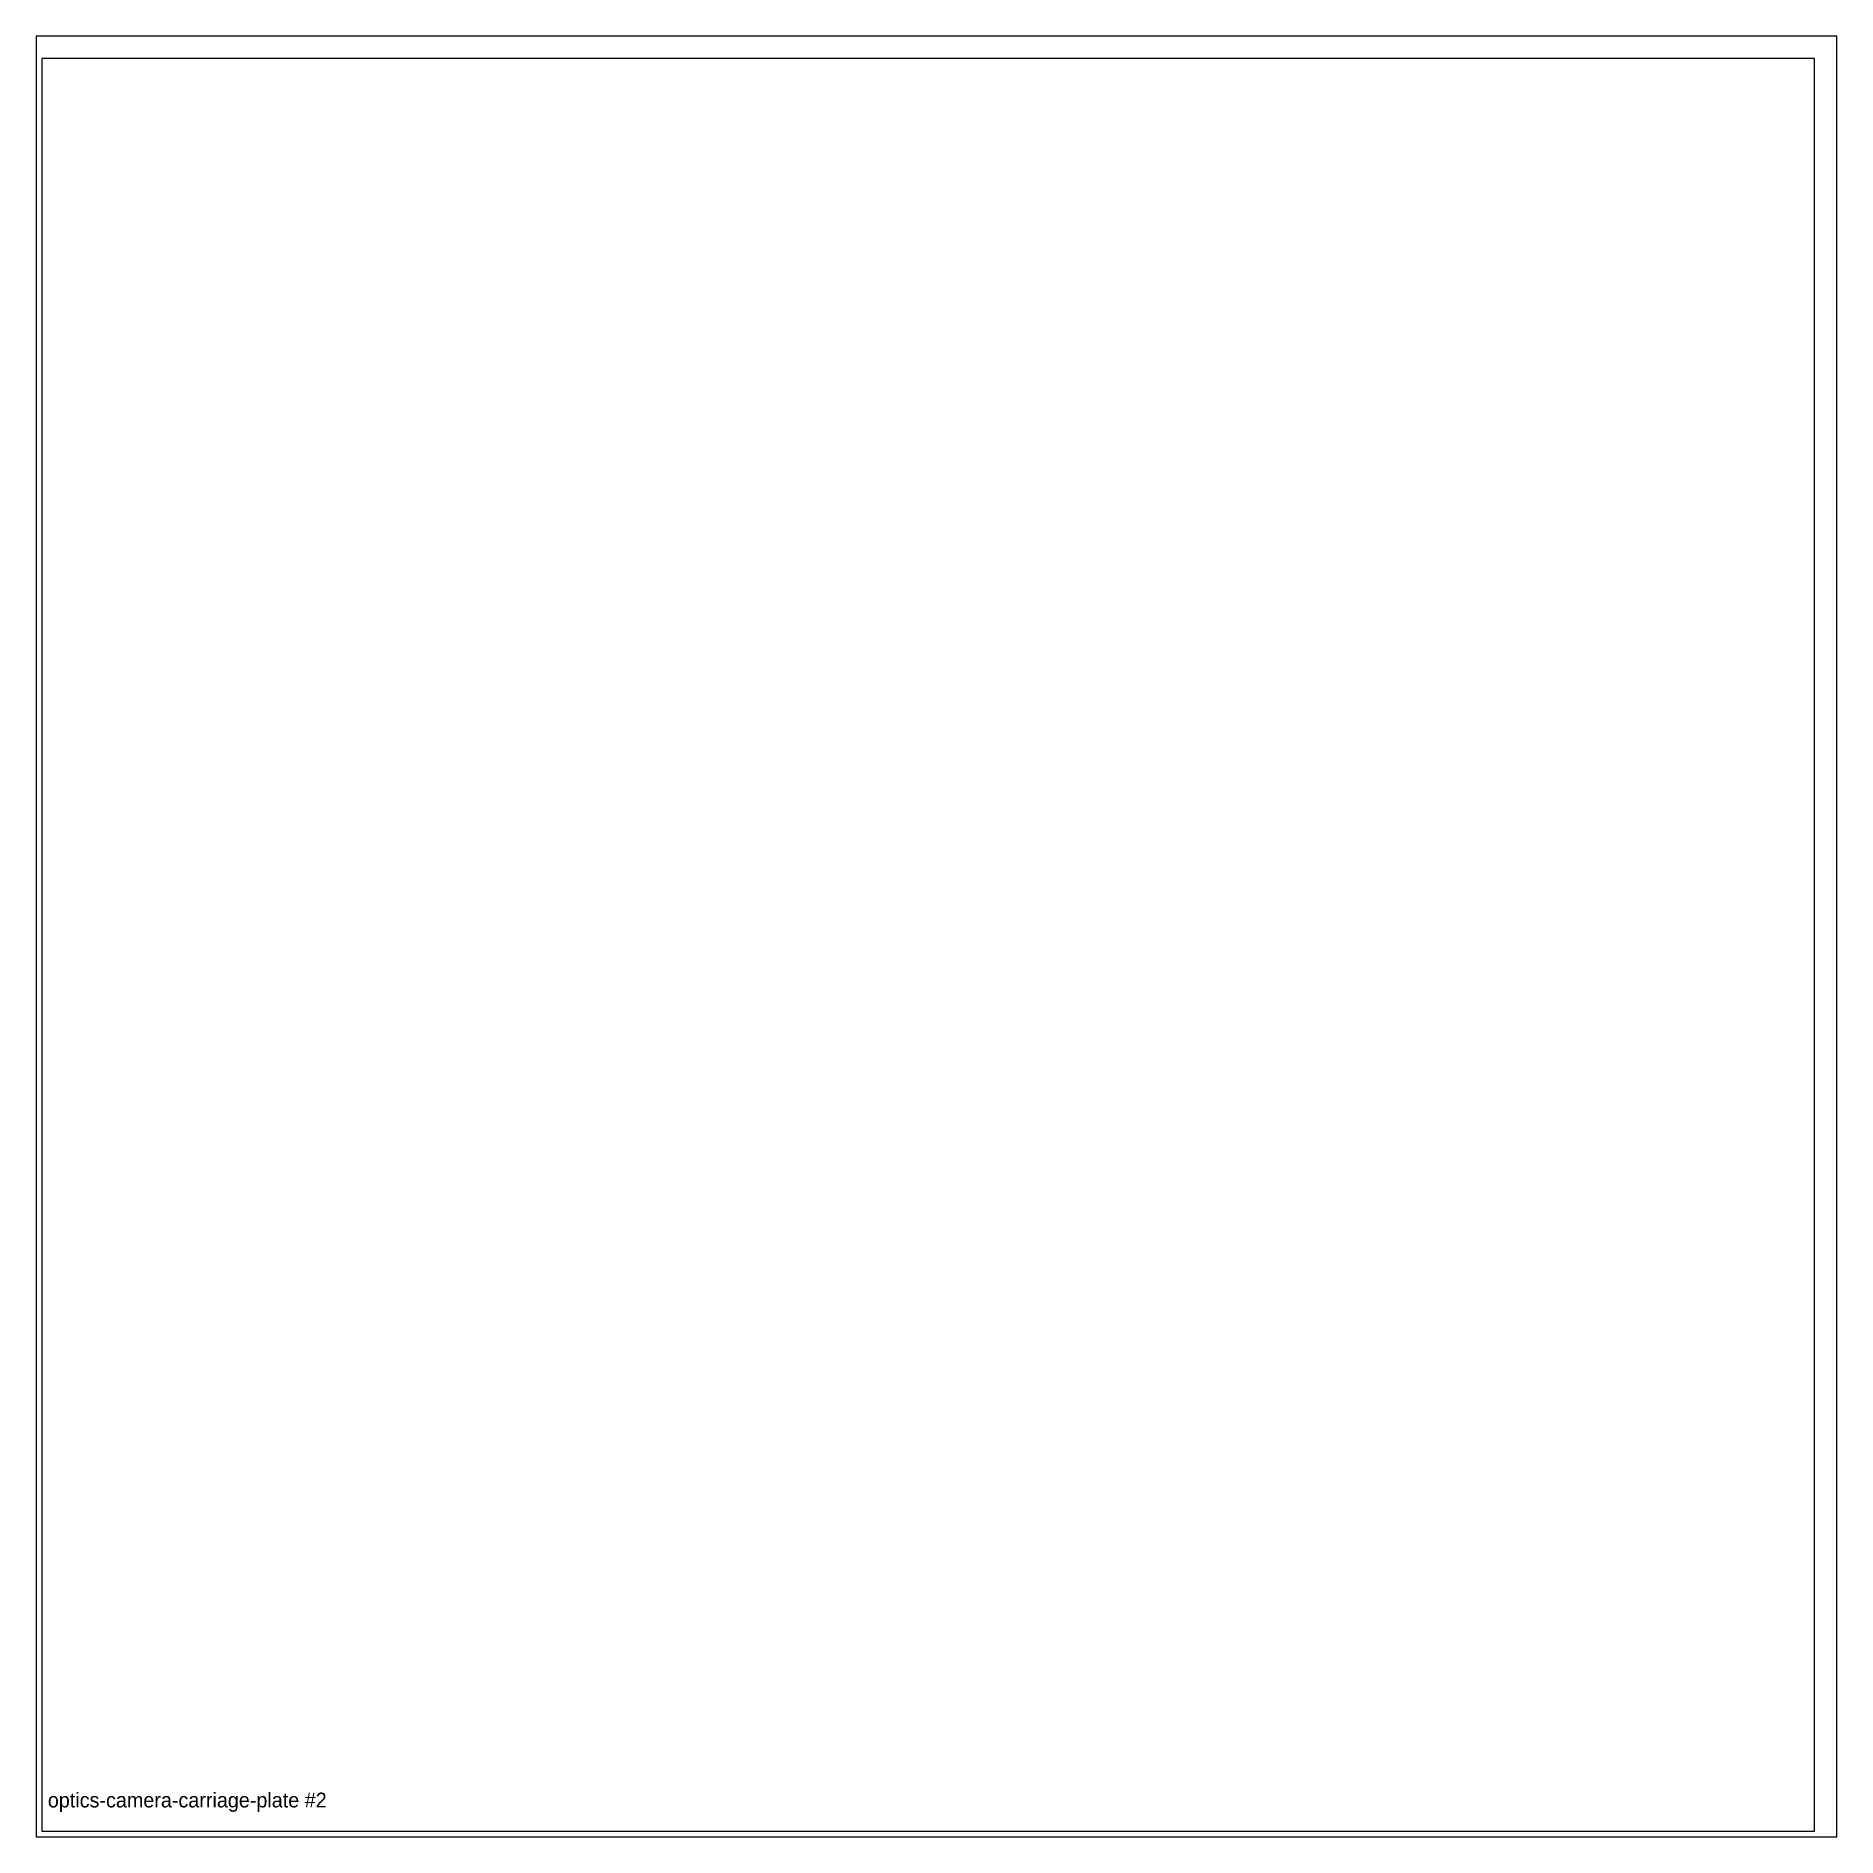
# Model space of a CAD drawing. Header units: millimetres. Extents: x 0 to 305, y 0 to 305.
import ezdxf

# ---------------------------------------------------------------- set-up
doc = ezdxf.new("R2010")
doc.units = ezdxf.units.MM

msp = doc.modelspace()

# ---------------------------------------------------------------- linework, layer by layer
for points in [[(0, 0), (304.8, 0), (304.8, 304.8), (0, 304.8)], [(1, 1), (301, 1), (301, 301), (1, 301)]]:
    msp.add_lwpolyline(points, close=True)

# ---------------------------------------------------------------- texts
msp.add_text('optics-camera-carriage-plate #2', height=2.5).set_placement((2, 5))

doc.saveas('drawing.dxf')
